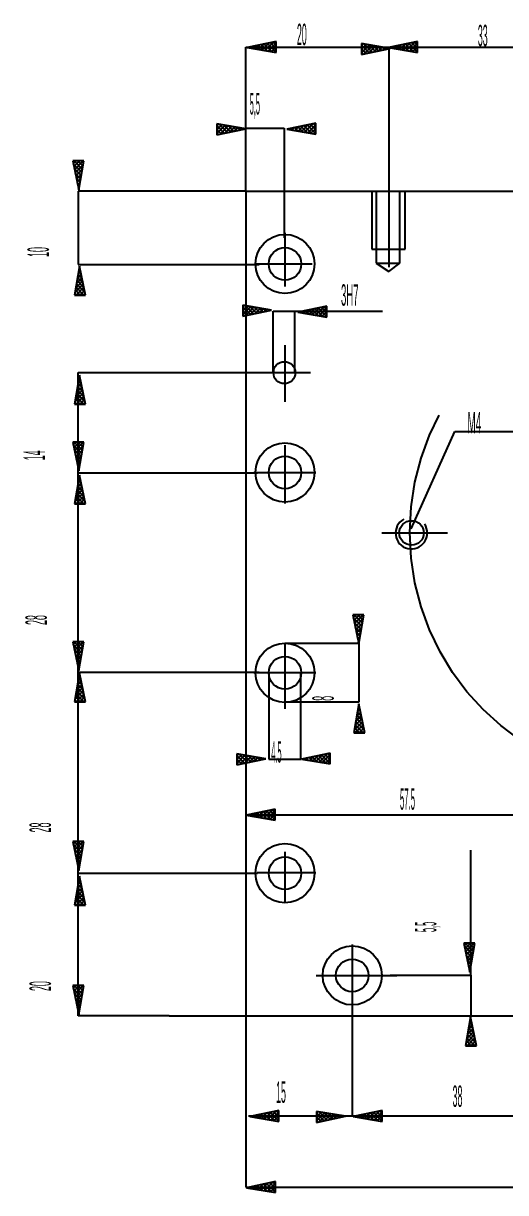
# Model space of a CAD drawing. Extents: x 0.8 to 11.1, y 0.4 to 7.1.
# Drawn here: x 0.78 to 3.44, y 0.62 to 7.06 of the extents above; entities that cross this region are included whole.
import ezdxf

# ---------------------------------------------------------------- set-up
doc = ezdxf.new("R2010")
doc.units = 0
doc.header["$LTSCALE"] = 10
doc.linetypes.add('DASHDOT', pattern=[1, 0.5, -0.25, 0, -0.25])
doc.layers.add('1', color=1, linetype='CONTINUOUS')

msp = doc.modelspace()

# ---------------------------------------------------------------- linework, layer by layer
at = {"layer": '1', "color": 1, "linetype": 'CONTINUOUS'}
for p, q in [((2.1724, 6.9561), (2.0132, 6.9228)), ((2.1724, 6.8957), (2.1724, 6.9561)), ((2.1724, 6.8957), (2.1724, 6.9561)), ((2.9506, 6.9561), (2.7914, 6.9228)), ((2.9506, 6.8957), (2.9506, 6.9561)), ((2.9506, 6.8957), (2.9506, 6.9561)), ((2.0058, 6.4789), (2.0058, 6.9242)), ((2.0058, 6.9242), (2.7939, 6.9242)), ((2.0132, 6.9228), (2.0132, 6.9228)), ((2.0132, 6.9228), (2.1724, 6.8957)), ((2.0256, 6.9207), (2.0217, 6.9246)), ((2.0269, 6.9257), (2.0225, 6.9212)), ((2.0505, 6.9165), (2.0388, 6.9282)), ((2.053, 6.9312), (2.0401, 6.9182)), ((2.0754, 6.9122), (2.0559, 6.9317)), ((2.0791, 6.9366), (2.0578, 6.9152)), ((2.1003, 6.908), (2.073, 6.9353)), ((2.1052, 6.942), (2.0754, 6.9122)), ((2.1252, 6.9037), (2.0901, 6.9389)), ((2.1313, 6.9475), (2.0931, 6.9092)), ((2.1501, 6.8995), (2.1072, 6.9424)), ((2.1574, 6.9529), (2.1107, 6.9062)), ((2.1724, 6.8978), (2.1242, 6.946)), ((2.1724, 6.9473), (2.1283, 6.9032)), ((2.1724, 6.9185), (2.1413, 6.9496)), ((2.1724, 6.9266), (2.146, 6.9002)), ((2.1724, 6.9391), (2.1584, 6.9531)), ((2.1724, 6.906), (2.1636, 6.8972)), ((2.8011, 6.918), (2.6418, 6.9451)), ((2.6418, 6.9451), (2.6418, 6.8847)), ((2.6418, 6.9451), (2.6418, 6.8847)), ((2.6511, 6.9435), (2.6418, 6.9342)), ((2.6688, 6.9405), (2.6418, 6.9136)), ((2.6864, 6.9375), (2.6418, 6.8929)), ((2.6845, 6.8936), (2.6418, 6.9364)), ((2.6418, 6.8847), (2.8011, 6.918)), ((2.6674, 6.8901), (2.6418, 6.9157)), ((2.6503, 6.8865), (2.6418, 6.8951)), ((2.7016, 6.8972), (2.6561, 6.9427)), ((2.704, 6.9345), (2.6575, 6.888)), ((2.7187, 6.9008), (2.681, 6.9384)), ((2.7217, 6.9315), (2.6836, 6.8935)), ((2.7358, 6.9043), (2.7059, 6.9342)), ((2.7393, 6.9285), (2.7097, 6.8989)), ((2.7529, 6.9079), (2.7308, 6.9299)), ((2.757, 6.9255), (2.7358, 6.9043)), ((2.77, 6.9115), (2.7557, 6.9257)), ((2.7746, 6.9225), (2.7619, 6.9098)), ((2.7871, 6.915), (2.7806, 6.9214)), ((2.7923, 6.9195), (2.788, 6.9152)), ((2.7914, 6.9228), (2.7914, 6.9228)), ((2.7914, 6.9228), (2.9506, 6.8957)), ((2.7939, 6.9242), (2.7939, 6.1972)), ((2.7939, 6.9242), (4.0909, 6.9242)), ((2.8038, 6.9207), (2.7999, 6.9246)), ((2.8051, 6.9257), (2.8007, 6.9212)), ((2.8011, 6.918), (2.8011, 6.918)), ((2.8287, 6.9165), (2.817, 6.9282)), ((2.8312, 6.9312), (2.8183, 6.9182)), ((2.8536, 6.9122), (2.8341, 6.9317)), ((2.8573, 6.9366), (2.836, 6.9152)), ((2.8785, 6.908), (2.8512, 6.9353)), ((2.8834, 6.942), (2.8536, 6.9122)), ((2.9034, 6.9037), (2.8683, 6.9389)), ((2.9095, 6.9475), (2.8713, 6.9092)), ((2.9283, 6.8995), (2.8854, 6.9424)), ((2.9356, 6.9529), (2.8889, 6.9062)), ((2.9506, 6.8978), (2.9024, 6.946)), ((2.9506, 6.9473), (2.9065, 6.9032)), ((2.9506, 6.9185), (2.9195, 6.9496)), ((2.9506, 6.9266), (2.9242, 6.9002)), ((2.9506, 6.9391), (2.9366, 6.9531)), ((2.9506, 6.906), (2.9418, 6.8972)), ((2.3906, 6.5069), (2.2313, 6.4737)), ((2.3756, 6.5038), (2.3288, 6.457)), ((2.3906, 6.4899), (2.3766, 6.504)), ((2.3906, 6.4465), (2.3906, 6.5069)), ((2.3906, 6.4465), (2.3906, 6.5069)), ((2.0052, 6.4747), (1.8459, 6.5019)), ((1.8459, 6.5019), (1.8459, 6.4415)), ((1.8459, 6.5019), (1.8459, 6.4415)), ((1.8552, 6.5003), (1.8459, 6.491)), ((1.8729, 6.4973), (1.8459, 6.4703)), ((1.8905, 6.4943), (1.8459, 6.4497)), ((1.8886, 6.4504), (1.8459, 6.4931)), ((1.8459, 6.4415), (2.0052, 6.4747)), ((1.8715, 6.4468), (1.8459, 6.4725)), ((1.8544, 6.4433), (1.8459, 6.4518)), ((1.9057, 6.454), (1.8602, 6.4994)), ((1.9082, 6.4913), (1.8617, 6.4448)), ((1.9228, 6.4575), (1.8851, 6.4952)), ((1.9258, 6.4882), (1.8878, 6.4502)), ((1.9399, 6.4611), (1.91, 6.4909)), ((1.9434, 6.4852), (1.9139, 6.4556)), ((1.957, 6.4646), (1.9349, 6.4867)), ((1.9611, 6.4822), (1.94, 6.4611)), ((1.9741, 6.4682), (1.9599, 6.4824)), ((1.9787, 6.4792), (1.966, 6.4665)), ((1.9912, 6.4718), (1.9848, 6.4782)), ((1.9964, 6.4762), (1.9921, 6.472)), ((2.0052, 6.4747), (2.0052, 6.4747)), ((2.0058, 6.1323), (2.0058, 6.4789)), ((2.0058, 6.4789), (2.2173, 6.4789)), ((2.2173, 6.4789), (2.2173, 5.8758)), ((2.2313, 6.4737), (2.2313, 6.4737)), ((2.2313, 6.4737), (2.3906, 6.4465)), ((2.2437, 6.4716), (2.2398, 6.4755)), ((2.2451, 6.4766), (2.2406, 6.4721)), ((2.2686, 6.4673), (2.2569, 6.479)), ((2.2712, 6.482), (2.2583, 6.4691)), ((2.2935, 6.4631), (2.274, 6.4826)), ((2.2973, 6.4874), (2.2759, 6.4661)), ((2.3185, 6.4588), (2.2911, 6.4862)), ((2.3234, 6.4929), (2.2935, 6.4631)), ((2.3434, 6.4546), (2.3082, 6.4897)), ((2.3495, 6.4983), (2.3112, 6.46)), ((2.3683, 6.4503), (2.3253, 6.4933)), ((2.3906, 6.4486), (2.3424, 6.4968)), ((2.3906, 6.4981), (2.3465, 6.454)), ((2.3906, 6.4693), (2.3595, 6.5004)), ((2.3906, 6.4775), (2.3641, 6.451)), ((2.3906, 6.4568), (2.3818, 6.448)), ((1.1126, 6.2982), (1.0522, 6.2982)), ((1.0522, 6.2982), (1.0854, 6.1389)), ((1.1126, 6.2982), (1.0522, 6.2982)), ((1.0692, 6.2982), (1.0552, 6.2842)), ((1.102, 6.2359), (1.0555, 6.2824)), ((1.0898, 6.2982), (1.0587, 6.2671)), ((1.105, 6.2536), (1.0604, 6.2982)), ((1.099, 6.2183), (1.061, 6.2563)), ((1.1105, 6.2982), (1.0623, 6.25)), ((1.1088, 6.2759), (1.0658, 6.2329)), ((1.1046, 6.251), (1.0694, 6.2158)), ((1.108, 6.2712), (1.0811, 6.2982)), ((1.0854, 6.1389), (1.1126, 6.2982)), ((1.111, 6.2889), (1.1017, 6.2982)), ((1.096, 6.2006), (1.0664, 6.2302)), ((1.093, 6.183), (1.0718, 6.2041)), ((1.1003, 6.2261), (1.073, 6.1987)), ((1.0961, 6.2012), (1.0765, 6.1816)), ((1.09, 6.1654), (1.0773, 6.178)), ((1.0918, 6.1763), (1.0801, 6.1645)), ((1.087, 6.1477), (1.0827, 6.1519)), ((2.0058, 6.1323), (1.083, 6.1323)), ((1.083, 6.1323), (1.083, 5.7274)), ((1.0876, 6.1513), (1.0837, 6.1474)), ((1.0854, 6.1389), (1.0854, 6.1389)), ((2.0058, 6.1323), (2.0058, 2.0284)), ((2.0058, 6.1323), (6.1871, 6.1323)), ((1.0895, 5.7195), (1.0624, 5.5602)), ((1.0996, 5.6713), (1.0776, 5.6493)), ((1.096, 5.6884), (1.0818, 5.6742)), ((1.1033, 5.6535), (1.0819, 5.6749)), ((1.083, 5.7274), (2.0792, 5.7274)), ((1.0979, 5.6796), (1.0849, 5.6926)), ((1.0925, 5.7055), (1.0861, 5.6991)), ((1.0924, 5.7057), (1.0879, 5.7102)), ((1.0895, 5.7195), (1.0895, 5.7195)), ((1.1228, 5.5602), (1.0895, 5.7195)), ((1.1103, 5.6201), (1.0648, 5.5746)), ((1.1067, 5.6371), (1.0691, 5.5995)), ((1.114, 5.5602), (1.0699, 5.6043)), ((1.1139, 5.603), (1.0711, 5.5602)), ((1.1196, 5.5753), (1.0729, 5.622)), ((1.1032, 5.6542), (1.0733, 5.6244)), ((1.1142, 5.6014), (1.0759, 5.6396)), ((1.1087, 5.6274), (1.0789, 5.6573)), ((1.0624, 5.5602), (1.1228, 5.5602)), ((1.0624, 5.5602), (1.1228, 5.5602)), ((1.0727, 5.5602), (1.0639, 5.5691)), ((1.0933, 5.5602), (1.0669, 5.5867)), ((1.1174, 5.5859), (1.0918, 5.5602)), ((1.121, 5.5688), (1.1124, 5.5602)), ((2.1474, 5.4769), (1.9881, 5.504)), ((1.9881, 5.504), (1.9881, 5.4436)), ((1.9881, 5.504), (1.9881, 5.4436)), ((1.9974, 5.5024), (1.9881, 5.4931)), ((2.0151, 5.4994), (1.9881, 5.4725)), ((2.0327, 5.4964), (1.9881, 5.4518)), ((2.0308, 5.4525), (1.9881, 5.4953)), ((1.9881, 5.4436), (2.1474, 5.4769)), ((2.0137, 5.449), (1.9881, 5.4746)), ((2.0479, 5.4561), (2.0024, 5.5016)), ((2.0504, 5.4934), (2.0039, 5.4469)), ((2.065, 5.4597), (2.0273, 5.4973)), ((2.068, 5.4904), (2.03, 5.4524)), ((2.0821, 5.4632), (2.0522, 5.4931)), ((2.0856, 5.4874), (2.0561, 5.4578)), ((2.0992, 5.4668), (2.0771, 5.4888)), ((2.1033, 5.4844), (2.0822, 5.4632)), ((2.1163, 5.4704), (2.1021, 5.4846)), ((2.1209, 5.4814), (2.1082, 5.4687)), ((2.1334, 5.4739), (2.127, 5.4803)), ((2.1386, 5.4784), (2.1343, 5.4741)), ((2.1474, 5.4769), (2.1474, 5.4769)), ((2.4515, 5.4989), (2.2922, 5.4656)), ((2.3321, 5.474), (2.3192, 5.461)), ((2.3545, 5.455), (2.335, 5.4746)), ((2.3582, 5.4794), (2.3368, 5.458)), ((2.3794, 5.4508), (2.352, 5.4781)), ((2.3843, 5.4849), (2.3545, 5.455)), ((2.4043, 5.4465), (2.3691, 5.4817)), ((2.4104, 5.4903), (2.3721, 5.452)), ((2.4292, 5.4423), (2.3862, 5.4853)), ((2.4365, 5.4957), (2.3898, 5.449)), ((2.4515, 5.4406), (2.4033, 5.4888)), ((2.4515, 5.4901), (2.4074, 5.446)), ((2.4515, 5.4613), (2.4204, 5.4924)), ((2.4515, 5.4819), (2.4375, 5.4959)), ((2.4515, 5.4385), (2.4515, 5.4989)), ((2.4515, 5.4385), (2.4515, 5.4989)), ((1.9966, 5.4454), (1.9881, 5.454)), ((2.1563, 5.1324), (2.1563, 5.4721)), ((2.1563, 5.4721), (2.2734, 5.4721)), ((2.2734, 5.4721), (2.2734, 5.1324)), ((2.2734, 5.4721), (2.7578, 5.4721)), ((2.2922, 5.4656), (2.2922, 5.4656)), ((2.2922, 5.4656), (2.4515, 5.4385)), ((2.3047, 5.4635), (2.3008, 5.4674)), ((2.306, 5.4685), (2.3016, 5.4641)), ((2.3296, 5.4593), (2.3179, 5.471)), ((2.4515, 5.4694), (2.4251, 5.443)), ((2.4515, 5.4488), (2.4427, 5.44)), ((1.0895, 5.1188), (1.0624, 4.9595)), ((1.096, 5.0877), (1.0818, 5.0734)), ((1.083, 4.5805), (1.083, 5.1342)), ((1.083, 5.1342), (2.1088, 5.1342)), ((1.0979, 5.0789), (1.0849, 5.0918)), ((1.0925, 5.1048), (1.0861, 5.0983)), ((1.0924, 5.105), (1.0879, 5.1095)), ((1.0895, 5.1188), (1.0895, 5.1188)), ((1.1228, 4.9595), (1.0895, 5.1188)), ((1.1067, 5.0364), (1.0691, 4.9987)), ((1.1032, 5.0535), (1.0733, 5.0236)), ((1.1142, 5.0006), (1.0759, 5.0389)), ((1.0996, 5.0706), (1.0776, 5.0485)), ((1.1087, 5.0267), (1.0789, 5.0565)), ((1.1033, 5.0528), (1.0819, 5.0742)), ((1.0624, 4.9595), (1.1228, 4.9595)), ((1.0624, 4.9595), (1.1228, 4.9595)), ((1.0727, 4.9595), (1.0639, 4.9683)), ((1.1103, 5.0193), (1.0648, 4.9738)), ((1.0933, 4.9595), (1.0669, 4.986)), ((1.114, 4.9595), (1.0699, 5.0036)), ((1.1139, 5.0022), (1.0711, 4.9595)), ((1.1196, 4.9745), (1.0729, 5.0212)), ((1.1174, 4.9851), (1.0918, 4.9595)), ((1.121, 4.968), (1.1124, 4.9595)), ((2.9162, 4.2721), (3.1562, 4.8079)), ((3.1562, 4.8079), (3.7294, 4.8079)), ((1.1126, 4.7505), (1.0522, 4.7505)), ((1.0522, 4.7505), (1.0854, 4.5912)), ((1.1126, 4.7505), (1.0522, 4.7505)), ((1.0692, 4.7505), (1.0552, 4.7365)), ((1.102, 4.6883), (1.0555, 4.7347)), ((1.0898, 4.7505), (1.0587, 4.7194)), ((1.105, 4.7059), (1.0604, 4.7505)), ((1.099, 4.6706), (1.061, 4.7087)), ((1.1105, 4.7505), (1.0623, 4.7023)), ((1.1088, 4.7282), (1.0658, 4.6852)), ((1.1046, 4.7033), (1.0694, 4.6681)), ((1.108, 4.7235), (1.0811, 4.7505)), ((1.0854, 4.5912), (1.1126, 4.7505)), ((1.111, 4.7412), (1.1017, 4.7505)), ((1.096, 4.653), (1.0664, 4.6826)), ((1.093, 4.6353), (1.0718, 4.6565)), ((1.1003, 4.6784), (1.073, 4.651)), ((1.0961, 4.6535), (1.0765, 4.6339)), ((1.09, 4.6177), (1.0773, 4.6304)), ((1.0918, 4.6286), (1.0801, 4.6168)), ((1.087, 4.6), (1.0827, 4.6043)), ((1.083, 3.4829), (1.083, 4.5805)), ((1.083, 4.5805), (2.0693, 4.5805)), ((1.0876, 4.6037), (1.0837, 4.5998)), ((1.0854, 4.5912), (1.0854, 4.5912)), ((1.0895, 4.5689), (1.0624, 4.4097)), ((1.0996, 4.5207), (1.0776, 4.4987)), ((1.096, 4.5378), (1.0818, 4.5236)), ((1.1033, 4.503), (1.0819, 4.5243)), ((1.0979, 4.5291), (1.0849, 4.542)), ((1.0925, 4.5549), (1.0861, 4.5485)), ((1.0924, 4.5552), (1.0879, 4.5596)), ((1.0895, 4.5689), (1.0895, 4.5689)), ((1.1228, 4.4097), (1.0895, 4.5689)), ((1.1103, 4.4695), (1.0648, 4.424)), ((1.1067, 4.4866), (1.0691, 4.4489)), ((1.114, 4.4097), (1.0699, 4.4538)), ((1.1139, 4.4524), (1.0711, 4.4097)), ((1.1196, 4.4247), (1.0729, 4.4714)), ((1.1032, 4.5037), (1.0733, 4.4738)), ((1.1142, 4.4508), (1.0759, 4.4891)), ((1.1087, 4.4769), (1.0789, 4.5067)), ((1.0624, 4.4097), (1.1228, 4.4097)), ((1.0624, 4.4097), (1.1228, 4.4097)), ((1.0727, 4.4097), (1.0639, 4.4185)), ((1.0933, 4.4097), (1.0669, 4.4361)), ((1.1174, 4.4353), (1.0918, 4.4097)), ((1.121, 4.4182), (1.1124, 4.4097)), ((2.6545, 3.7987), (2.5941, 3.7987)), ((2.5941, 3.7987), (2.6273, 3.6394)), ((2.6545, 3.7987), (2.5941, 3.7987)), ((2.611, 3.7987), (2.597, 3.7847)), ((2.6438, 3.7364), (2.5974, 3.7829)), ((2.6317, 3.7987), (2.6006, 3.7676)), ((2.6469, 3.7541), (2.6023, 3.7987)), ((2.6408, 3.7188), (2.6028, 3.7568)), ((2.6523, 3.7987), (2.6041, 3.7505)), ((2.6507, 3.7764), (2.6077, 3.7334)), ((2.6464, 3.7515), (2.6112, 3.7163)), ((2.6499, 3.7717), (2.6229, 3.7987)), ((2.6273, 3.6394), (2.6545, 3.7987)), ((2.6529, 3.7894), (2.6436, 3.7987)), ((2.6378, 3.7011), (2.6082, 3.7307)), ((2.6348, 3.6835), (2.6137, 3.7046)), ((2.6422, 3.7266), (2.6148, 3.6992)), ((2.6379, 3.7016), (2.6184, 3.6821)), ((2.6318, 3.6659), (2.6191, 3.6785)), ((2.6337, 3.6767), (2.6219, 3.665)), ((1.1126, 3.6508), (1.0522, 3.6508)), ((1.0522, 3.6508), (1.0854, 3.4915)), ((1.1126, 3.6508), (1.0522, 3.6508)), ((1.0692, 3.6508), (1.0552, 3.6368)), ((1.102, 3.5886), (1.0555, 3.6351)), ((1.0898, 3.6508), (1.0587, 3.6197)), ((1.105, 3.6062), (1.0604, 3.6508)), ((1.099, 3.5709), (1.061, 3.609)), ((1.1105, 3.6508), (1.0623, 3.6026)), ((1.1088, 3.6285), (1.0658, 3.5855)), ((1.108, 3.6239), (1.0811, 3.6508)), ((1.0854, 3.4915), (1.1126, 3.6508)), ((1.111, 3.6415), (1.1017, 3.6508)), ((2.2195, 3.643), (2.6284, 3.643)), ((2.6288, 3.6482), (2.6246, 3.6524)), ((2.6294, 3.6518), (2.6255, 3.6479)), ((2.6273, 3.6394), (2.6273, 3.6394)), ((2.6284, 3.643), (2.6284, 3.3182)), ((2.6314, 3.6273), (2.6314, 3.6273)), ((1.096, 3.5533), (1.0664, 3.5829)), ((1.1046, 3.6036), (1.0694, 3.5684)), ((1.093, 3.5357), (1.0718, 3.5568)), ((1.1003, 3.5787), (1.073, 3.5514)), ((1.0961, 3.5538), (1.0765, 3.5343)), ((1.0895, 3.4795), (1.0624, 3.3202)), ((1.09, 3.518), (1.0773, 3.5307)), ((1.0918, 3.5289), (1.0801, 3.5172)), ((1.087, 3.5004), (1.0827, 3.5046)), ((1.083, 2.3755), (1.083, 3.4829)), ((1.083, 3.4829), (2.0792, 3.4829)), ((1.0876, 3.504), (1.0837, 3.5001)), ((1.0854, 3.4915), (1.0854, 3.4915)), ((1.0895, 3.4795), (1.0895, 3.4795)), ((1.1228, 3.3202), (1.0895, 3.4795)), ((2.1323, 3.484), (2.1323, 3.0046)), ((2.3089, 3.0046), (2.3089, 3.4818)), ((1.1032, 3.4142), (1.0733, 3.3843)), ((1.0996, 3.4313), (1.0776, 3.4092)), ((1.1087, 3.3874), (1.0789, 3.4172)), ((1.096, 3.4483), (1.0818, 3.4341)), ((1.1033, 3.4135), (1.0819, 3.4349)), ((1.0979, 3.4396), (1.0849, 3.4525)), ((1.0925, 3.4654), (1.0861, 3.459)), ((1.0924, 3.4657), (1.0879, 3.4701)), ((1.1103, 3.38), (1.0648, 3.3345)), ((1.1067, 3.3971), (1.0691, 3.3594)), ((1.114, 3.3202), (1.0699, 3.3643)), ((1.1139, 3.3629), (1.0711, 3.3202)), ((1.1196, 3.3352), (1.0729, 3.3819)), ((1.1142, 3.3613), (1.0759, 3.3996)), ((1.0624, 3.3202), (1.1228, 3.3202)), ((1.0624, 3.3202), (1.1228, 3.3202)), ((1.0727, 3.3202), (1.0639, 3.329)), ((1.0933, 3.3202), (1.0669, 3.3466)), ((1.1174, 3.3458), (1.0918, 3.3202)), ((1.121, 3.3287), (1.1124, 3.3202)), ((2.6284, 3.3182), (2.2195, 3.3182)), ((2.6269, 3.3092), (2.5997, 3.1499)), ((2.6228, 3.3213), (2.6228, 3.3213)), ((2.6298, 3.2952), (2.6234, 3.2888)), ((2.6298, 3.2954), (2.6253, 3.2999)), ((2.6269, 3.3092), (2.6269, 3.3092)), ((2.6601, 3.1499), (2.6269, 3.3092)), ((2.6441, 3.2268), (2.6064, 3.1892)), ((2.6405, 3.2439), (2.6107, 3.2141)), ((2.6516, 3.191), (2.6133, 3.2293)), ((2.637, 3.261), (2.6149, 3.239)), ((2.6461, 3.2171), (2.6163, 3.247)), ((2.6334, 3.2781), (2.6192, 3.2639)), ((2.6407, 3.2432), (2.6193, 3.2646)), ((2.6352, 3.2693), (2.6223, 3.2822)), ((2.6101, 3.1499), (2.6012, 3.1587)), ((2.6477, 3.2097), (2.6022, 3.1643)), ((2.6307, 3.1499), (2.6042, 3.1764)), ((2.6514, 3.1499), (2.6073, 3.194)), ((2.6512, 3.1926), (2.6085, 3.1499)), ((2.657, 3.1649), (2.6103, 3.2117)), ((2.6548, 3.1756), (2.6292, 3.1499)), ((2.6584, 3.1585), (2.6498, 3.1499)), ((2.5997, 3.1499), (2.6601, 3.1499)), ((2.5997, 3.1499), (2.6601, 3.1499)), ((2.1152, 3.0059), (1.9559, 3.0331)), ((1.9559, 3.0331), (1.9559, 2.9727)), ((1.9559, 3.0331), (1.9559, 2.9727)), ((1.9652, 3.0315), (1.9559, 3.0221)), ((1.9829, 3.0285), (1.9559, 3.0015)), ((2.0157, 2.9851), (1.9702, 3.0306)), ((2.0328, 2.9887), (1.9951, 3.0264)), ((2.4708, 3.0381), (2.3115, 3.0049)), ((2.4297, 3.0295), (2.3914, 2.9912)), ((2.4558, 3.0349), (2.409, 2.9882)), ((2.4708, 2.9798), (2.4226, 3.028)), ((2.4708, 3.0293), (2.4267, 2.9852)), ((2.4708, 3.0005), (2.4397, 3.0316)), ((2.4708, 3.0211), (2.4567, 3.0352)), ((2.4708, 2.9777), (2.4708, 3.0381)), ((2.4708, 2.9777), (2.4708, 3.0381)), ((2.0005, 3.0254), (1.9559, 2.9808)), ((1.9986, 2.9816), (1.9559, 3.0243)), ((1.9559, 2.9727), (2.1152, 3.0059)), ((1.9815, 2.978), (1.9559, 3.0036)), ((1.9645, 2.9744), (1.9559, 2.983)), ((2.0182, 3.0224), (1.9717, 2.9759)), ((2.0358, 3.0194), (1.9978, 2.9814)), ((2.0499, 2.9923), (2.02, 3.0221)), ((2.0534, 3.0164), (2.0239, 2.9868)), ((2.067, 2.9958), (2.0449, 3.0179)), ((2.0711, 3.0134), (2.05, 2.9923)), ((2.0841, 2.9994), (2.0699, 3.0136)), ((2.0887, 3.0104), (2.076, 2.9977)), ((2.1012, 3.003), (2.0948, 3.0094)), ((2.1064, 3.0074), (2.1021, 3.0032)), ((2.1152, 3.0059), (2.1152, 3.0059)), ((2.1323, 3.0046), (2.3089, 3.0046)), ((2.3115, 3.0049), (2.3115, 3.0049)), ((2.3115, 3.0049), (2.4708, 2.9777)), ((2.3239, 3.0027), (2.32, 3.0066)), ((2.3253, 3.0077), (2.3208, 3.0033)), ((2.3488, 2.9985), (2.3371, 3.0102)), ((2.3514, 3.0132), (2.3384, 3.0003)), ((2.3737, 2.9942), (2.3542, 3.0138)), ((2.3775, 3.0186), (2.3561, 2.9972)), ((2.3986, 2.99), (2.3713, 3.0173)), ((2.4036, 3.0241), (2.3737, 2.9942)), ((2.4235, 2.9857), (2.3884, 3.0209)), ((2.4485, 2.9815), (2.4055, 3.0245)), ((2.4708, 3.0087), (2.4443, 2.9822)), ((2.4708, 2.988), (2.4619, 2.9792)), ((2.1669, 2.7289), (2.0076, 2.6957)), ((2.0698, 2.6851), (2.0503, 2.7046)), ((2.0736, 2.7095), (2.0522, 2.6881)), ((2.0947, 2.6809), (2.0674, 2.7082)), ((2.0997, 2.7149), (2.0698, 2.6851)), ((2.1196, 2.6766), (2.0845, 2.7118)), ((2.1258, 2.7204), (2.0875, 2.6821)), ((2.1446, 2.6724), (2.1016, 2.7153)), ((2.1519, 2.7258), (2.1051, 2.6791)), ((2.1669, 2.6707), (2.1187, 2.7189)), ((2.1669, 2.7202), (2.1228, 2.6761)), ((2.1669, 2.6913), (2.1358, 2.7225)), ((2.1669, 2.712), (2.1528, 2.726)), ((2.1669, 2.6685), (2.1669, 2.7289)), ((2.1669, 2.6685), (2.1669, 2.7289)), ((4.2883, 2.6961), (2.0023, 2.6961)), ((2.0076, 2.6957), (2.0076, 2.6957)), ((2.0076, 2.6957), (2.1669, 2.6685)), ((2.02, 2.6936), (2.0161, 2.6975)), ((2.0214, 2.6986), (2.0169, 2.6941)), ((2.0449, 2.6894), (2.0332, 2.7011)), ((2.0475, 2.704), (2.0345, 2.6911)), ((2.1669, 2.6995), (2.1404, 2.6731)), ((2.1669, 2.6789), (2.158, 2.67)), ((1.1126, 2.5512), (1.0522, 2.5512)), ((1.0522, 2.5512), (1.0854, 2.3919)), ((1.1126, 2.5512), (1.0522, 2.5512)), ((1.0692, 2.5512), (1.0552, 2.5371)), ((1.102, 2.4889), (1.0555, 2.5354)), ((1.0898, 2.5512), (1.0587, 2.52)), ((1.105, 2.5066), (1.0604, 2.5512)), ((1.1105, 2.5512), (1.0623, 2.503)), ((1.1088, 2.5288), (1.0658, 2.4859)), ((1.108, 2.5242), (1.0811, 2.5512)), ((1.0854, 2.3919), (1.1126, 2.5512)), ((1.111, 2.5418), (1.1017, 2.5512)), ((1.099, 2.4713), (1.061, 2.5093)), ((1.096, 2.4536), (1.0664, 2.4832)), ((1.1046, 2.5039), (1.0694, 2.4688)), ((1.093, 2.436), (1.0718, 2.4571)), ((1.1003, 2.479), (1.073, 2.4517)), ((1.0961, 2.4541), (1.0765, 2.4346)), ((3.2439, 1.8138), (3.2439, 2.5028)), ((1.09, 2.4183), (1.0773, 2.431)), ((1.0918, 2.4292), (1.0801, 2.4175)), ((1.087, 2.4007), (1.0827, 2.4049)), ((1.0876, 2.4043), (1.0837, 2.4004)), ((1.0854, 2.3919), (1.0854, 2.3919)), ((1.0895, 2.3594), (1.0624, 2.2001)), ((1.096, 2.3283), (1.0818, 2.3141)), ((1.083, 1.5902), (1.083, 2.3755)), ((1.083, 2.3755), (2.0693, 2.3755)), ((1.0979, 2.3195), (1.0849, 2.3325)), ((1.0925, 2.3454), (1.0861, 2.339)), ((1.0924, 2.3456), (1.0879, 2.3501)), ((1.0895, 2.3594), (1.0895, 2.3594)), ((1.1228, 2.2001), (1.0895, 2.3594)), ((1.1103, 2.2599), (1.0648, 2.2145)), ((1.1067, 2.277), (1.0691, 2.2394)), ((1.1196, 2.2152), (1.0729, 2.2619)), ((1.1032, 2.2941), (1.0733, 2.2643)), ((1.1142, 2.2412), (1.0759, 2.2795)), ((1.0996, 2.3112), (1.0776, 2.2892)), ((1.1087, 2.2673), (1.0789, 2.2972)), ((1.1033, 2.2934), (1.0819, 2.3148)), ((1.0624, 2.2001), (1.1228, 2.2001)), ((1.0624, 2.2001), (1.1228, 2.2001)), ((1.0727, 2.2001), (1.0639, 2.209)), ((1.0933, 2.2001), (1.0669, 2.2266)), ((1.114, 2.2001), (1.0699, 2.2442)), ((1.1139, 2.2429), (1.0711, 2.2001)), ((1.1174, 2.2258), (1.0918, 2.2001)), ((1.121, 2.2087), (1.1124, 2.2001)), ((2.0058, 2.0284), (2.0058, 1.0352)), ((3.2659, 1.9911), (3.2055, 1.9911)), ((3.2055, 1.9911), (3.2387, 1.8319)), ((3.2659, 1.9911), (3.2055, 1.9911)), ((3.2225, 1.9911), (3.2084, 1.9771)), ((3.2553, 1.9289), (3.2088, 1.9754)), ((3.2431, 1.9911), (3.212, 1.96)), ((3.2583, 1.9465), (3.2137, 1.9911)), ((3.2523, 1.9113), (3.2142, 1.9493)), ((3.2638, 1.9911), (3.2156, 1.9429)), ((3.2621, 1.9688), (3.2191, 1.9259)), ((3.2579, 1.9439), (3.2227, 1.9088)), ((3.2613, 1.9642), (3.2344, 1.9911)), ((3.2387, 1.8319), (3.2659, 1.9911)), ((3.2643, 1.9818), (3.255, 1.9911)), ((3.2493, 1.8936), (3.2197, 1.9232)), ((3.2463, 1.876), (3.2251, 1.8971)), ((3.2536, 1.919), (3.2263, 1.8917)), ((3.2494, 1.8941), (3.2298, 1.8746)), ((3.2433, 1.8583), (3.2306, 1.871)), ((3.2451, 1.8692), (3.2334, 1.8575)), ((2.7995, 1.8138), (3.2439, 1.8138)), ((3.2402, 1.8407), (3.236, 1.8449)), ((3.2409, 1.8443), (3.237, 1.8404)), ((3.2387, 1.8319), (3.2387, 1.8319)), ((3.2439, 1.8138), (3.2439, 1.5911)), ((1.1126, 1.757), (1.0522, 1.757)), ((1.0522, 1.757), (1.0854, 1.5977)), ((1.1126, 1.757), (1.0522, 1.757)), ((1.0692, 1.757), (1.0552, 1.7429)), ((1.102, 1.6947), (1.0555, 1.7412)), ((1.0898, 1.757), (1.0587, 1.7258)), ((1.105, 1.7123), (1.0604, 1.757)), ((1.1105, 1.757), (1.0623, 1.7088)), ((1.108, 1.73), (1.0811, 1.757)), ((1.0854, 1.5977), (1.1126, 1.757)), ((1.111, 1.7476), (1.1017, 1.757)), ((1.099, 1.6771), (1.061, 1.7151)), ((1.1088, 1.7346), (1.0658, 1.6917)), ((1.096, 1.6594), (1.0664, 1.689)), ((1.1046, 1.7097), (1.0694, 1.6746)), ((1.1003, 1.6848), (1.073, 1.6575)), ((2.5921, 1.0406), (2.5921, 1.6932)), ((1.093, 1.6418), (1.0718, 1.6629)), ((1.0961, 1.6599), (1.0765, 1.6404)), ((1.09, 1.6241), (1.0773, 1.6368)), ((1.0918, 1.635), (1.0801, 1.6233)), ((1.087, 1.6065), (1.0827, 1.6107)), ((1.0876, 1.6101), (1.0837, 1.6062)), ((1.5833, 1.5902), (1.083, 1.5902)), ((1.0854, 1.5977), (1.0854, 1.5977)), ((1.5833, 1.5902), (6.1871, 1.5902)), ((3.2428, 1.5856), (3.2157, 1.4263)), ((3.2493, 1.5545), (3.2351, 1.5402)), ((3.2512, 1.5457), (3.2382, 1.5586)), ((3.2458, 1.5716), (3.2393, 1.5651)), ((3.2457, 1.5718), (3.2412, 1.5763)), ((3.2428, 1.5856), (3.2428, 1.5856)), ((3.2761, 1.4263), (3.2428, 1.5856)), ((3.2636, 1.4861), (3.2181, 1.4406)), ((3.26, 1.5032), (3.2223, 1.4655)), ((3.2729, 1.4413), (3.2262, 1.488)), ((3.2565, 1.5203), (3.2266, 1.4904)), ((3.2675, 1.4674), (3.2292, 1.5057)), ((3.2529, 1.5374), (3.2308, 1.5153)), ((3.262, 1.4935), (3.2322, 1.5233)), ((3.2566, 1.5196), (3.2352, 1.541)), ((3.2157, 1.4263), (3.2761, 1.4263)), ((3.2157, 1.4263), (3.2761, 1.4263)), ((3.226, 1.4263), (3.2172, 1.4351)), ((3.2466, 1.4263), (3.2202, 1.4528)), ((3.2673, 1.4263), (3.2232, 1.4704)), ((3.2671, 1.469), (3.2244, 1.4263)), ((3.2707, 1.4519), (3.2451, 1.4263)), ((3.2743, 1.4348), (3.2657, 1.4263)), ((2.0058, 1.0352), (2.0058, 0.6466)), ((2.0204, 1.0406), (2.5921, 1.0406)), ((2.1874, 1.0696), (2.0281, 1.0364)), ((2.0281, 1.0364), (2.0281, 1.0364)), ((2.0281, 1.0364), (2.1874, 1.0092)), ((2.0406, 1.0343), (2.0367, 1.0382)), ((2.0419, 1.0393), (2.0375, 1.0348)), ((2.0655, 1.03), (2.0538, 1.0418)), ((2.068, 1.0447), (2.0551, 1.0318)), ((2.0904, 1.0258), (2.0709, 1.0453)), ((2.0941, 1.0502), (2.0728, 1.0288)), ((2.1153, 1.0215), (2.088, 1.0489)), ((2.1202, 1.0556), (2.0904, 1.0258)), ((2.1402, 1.0173), (2.1051, 1.0525)), ((2.1463, 1.0611), (2.108, 1.0228)), ((2.1651, 1.013), (2.1221, 1.056)), ((2.1724, 1.0665), (2.1257, 1.0198)), ((2.1874, 1.0114), (2.1392, 1.0596)), ((2.1874, 1.0609), (2.1433, 1.0168)), ((2.1874, 1.032), (2.1563, 1.0632)), ((2.1874, 1.0402), (2.161, 1.0138)), ((2.1874, 1.0527), (2.1734, 1.0667)), ((2.1874, 1.0092), (2.1874, 1.0696)), ((2.1874, 1.0092), (2.1874, 1.0696)), ((2.5537, 1.0374), (2.3944, 1.0646)), ((2.3944, 1.0646), (2.3944, 1.0042)), ((2.3944, 1.0646), (2.3944, 1.0042)), ((2.4037, 1.063), (2.3944, 1.0537)), ((2.4213, 1.06), (2.3944, 1.0331)), ((2.439, 1.057), (2.3944, 1.0124)), ((2.4371, 1.0131), (2.3944, 1.0559)), ((2.3944, 1.0042), (2.5537, 1.0374)), ((2.42, 1.0096), (2.3944, 1.0352)), ((2.4542, 1.0167), (2.4087, 1.0622)), ((2.4566, 1.054), (2.4101, 1.0075)), ((2.4713, 1.0203), (2.4336, 1.0579)), ((2.4743, 1.051), (2.4362, 1.0129)), ((2.4884, 1.0238), (2.4585, 1.0537)), ((2.4919, 1.048), (2.4623, 1.0184)), ((2.5055, 1.0274), (2.4834, 1.0494)), ((2.5096, 1.045), (2.4884, 1.0238)), ((2.5226, 1.031), (2.5083, 1.0452)), ((2.5272, 1.042), (2.5145, 1.0293)), ((2.5396, 1.0345), (2.5332, 1.0409)), ((2.5449, 1.0389), (2.5406, 1.0347)), ((2.5537, 1.0374), (2.5537, 1.0374)), ((2.5921, 1.0406), (4.0913, 1.0406)), ((2.7562, 1.0696), (2.5969, 1.0364)), ((2.5969, 1.0364), (2.5969, 1.0364)), ((2.5969, 1.0364), (2.7562, 1.0092)), ((2.6094, 1.0343), (2.6055, 1.0382)), ((2.6107, 1.0393), (2.6063, 1.0348)), ((2.6343, 1.03), (2.6226, 1.0418)), ((2.6368, 1.0447), (2.6239, 1.0318)), ((2.6592, 1.0258), (2.6397, 1.0453)), ((2.6629, 1.0502), (2.6416, 1.0288)), ((2.6841, 1.0215), (2.6568, 1.0489)), ((2.689, 1.0556), (2.6592, 1.0258)), ((2.709, 1.0173), (2.6738, 1.0525)), ((2.7151, 1.0611), (2.6768, 1.0228)), ((2.7339, 1.013), (2.6909, 1.056)), ((2.7412, 1.0665), (2.6945, 1.0198)), ((2.7562, 1.0114), (2.708, 1.0596)), ((2.7562, 1.0609), (2.7121, 1.0168)), ((2.7562, 1.032), (2.7251, 1.0632)), ((2.7562, 1.0402), (2.7298, 1.0138)), ((2.7562, 1.0527), (2.7422, 1.0667)), ((2.7562, 1.0092), (2.7562, 1.0696)), ((2.7562, 1.0092), (2.7562, 1.0696)), ((2.1874, 1.0196), (2.1786, 1.0107)), ((2.4029, 1.006), (2.3944, 1.0145)), ((2.7562, 1.0196), (2.7474, 1.0107)), ((2.0058, 0.6466), (6.186, 0.6466)), ((2.1684, 0.6776), (2.0091, 0.6444)), ((2.0091, 0.6444), (2.0091, 0.6444)), ((2.0091, 0.6444), (2.1684, 0.6172)), ((2.0215, 0.6423), (2.0176, 0.6462)), ((2.0229, 0.6473), (2.0184, 0.6428)), ((2.0464, 0.638), (2.0347, 0.6498)), ((2.049, 0.6527), (2.036, 0.6398)), ((2.0713, 0.6338), (2.0518, 0.6533)), ((2.0751, 0.6582), (2.0537, 0.6368)), ((2.0962, 0.6295), (2.0689, 0.6569)), ((2.1012, 0.6636), (2.0713, 0.6338)), ((2.1211, 0.6253), (2.086, 0.6604)), ((2.1272, 0.6691), (2.089, 0.6308)), ((2.146, 0.621), (2.1031, 0.664)), ((2.1533, 0.6745), (2.1066, 0.6278)), ((2.1684, 0.6194), (2.1202, 0.6676)), ((2.1684, 0.6689), (2.1243, 0.6248)), ((2.1684, 0.64), (2.1372, 0.6711)), ((2.1684, 0.6482), (2.1419, 0.6217)), ((2.1684, 0.6607), (2.1543, 0.6747)), ((2.1684, 0.6172), (2.1684, 0.6776)), ((2.1684, 0.6172), (2.1684, 0.6776)), ((2.1684, 0.6276), (2.1595, 0.6187))]:
    msp.add_line(p, q, dxfattribs=at)
at = {"layer": '1', "color": 1, "linetype": 'DASHDOT'}
for p, q in [((2.7939, 6.2268), (2.7939, 5.7126)), ((2.6995, 6.1322), (2.6995, 5.8131)), ((2.7231, 6.1322), (2.7231, 5.7363)), ((2.8528, 5.7363), (2.8528, 6.1322)), ((2.8823, 5.8131), (2.8823, 6.1322)), ((2.2196, 5.9019), (2.2196, 5.6075)), ((2.6995, 5.8131), (2.8823, 5.8131)), ((2.0586, 5.731), (2.3712, 5.731)), ((2.7231, 5.7363), (2.8528, 5.7363)), ((2.7231, 5.7363), (2.7939, 5.689)), ((2.7939, 5.689), (2.8528, 5.7363)), ((2.2196, 5.2847), (2.2196, 4.9714)), ((2.0681, 5.1328), (2.3617, 5.1328)), ((2.2196, 4.734), (2.2196, 4.4112)), ((2.0491, 4.5821), (2.3901, 4.5821)), ((2.7546, 4.2507), (3.1154, 4.2507)), ((2.2196, 3.6421), (2.2196, 3.2813)), ((2.0491, 3.4807), (2.3901, 3.4807)), ((2.2196, 2.4932), (2.2196, 2.2179)), ((2.0681, 2.3793), (2.3901, 2.3793)), ((2.5912, 1.9832), (2.5912, 1.6224)), ((2.3923, 1.8123), (2.8375, 1.8123))]:
    msp.add_line(p, q, dxfattribs=at)
at = {"layer": '1', "color": 1, "linetype": 'CONTINUOUS'}
for centre, radius in [((2.2211, 5.7313), 0.1628), ((2.2211, 5.7313), 0.0898), ((2.2178, 5.1325), 0.0601), ((2.2211, 4.583), 0.1628), ((2.2211, 4.583), 0.0898), ((2.9181, 4.2501), 0.0674), ((2.2211, 3.4797), 0.1628), ((2.2211, 3.4797), 0.0898), ((2.2211, 2.3764), 0.1628), ((2.2211, 2.3764), 0.0898), ((2.5917, 1.8135), 0.1628), ((2.5917, 1.8135), 0.0898)]:
    msp.add_circle(centre, radius, dxfattribs=at)
at = {"layer": '1', "color": 1, "linetype": 'DASHDOT'}
msp.add_circle((4.2864, 4.252), 1.3779, dxfattribs=at)
at = {"layer": '1', "color": 1, "linetype": 'CONTINUOUS'}
msp.add_arc((2.9172, 4.2491), 0.0872, 118.8705, 394.04889, dxfattribs=at)

# ---------------------------------------------------------------- texts
at = {"layer": '1', "color": 1}
for s, width, p in [('20', 0.308372, (2.2868, 6.9361)), ('33', 0.308372, (3.2832, 6.9302)), ('5,5', 0.256977, (2.0269, 6.5539)), ('3H7', 0.33407, (2.5296, 5.5013)), ('M4', 0.346918, (3.2259, 4.7984)), ('4.5', 0.256977, (2.1457, 2.9851)), ('57.5', 0.269825, (2.8542, 2.7255)), ('15', 0.308372, (2.1721, 1.1116)), ('38', 0.308372, (3.144, 1.0892))]:
    msp.add_text(s, height=0.11811, dxfattribs=dict(at, width=width)).set_placement(p)
for s, height, width, p in [('10', 0.11811, 0.308372, (0.921, 5.77)), ('14', 0.11811, 0.308372, (0.8987, 4.6502)), ('28', 0.11811, 0.308372, (0.9099, 3.7432)), ('8', 0.1181, 0.308372, (2.4899, 3.3256)), ('28', 0.11811, 0.308372, (0.9322, 2.601)), ('5,5', 0.11811, 0.256977, (3.0546, 2.0523)), ('20', 0.11811, 0.308372, (0.9322, 1.7275))]:
    msp.add_text(s, height=height, rotation=90, dxfattribs=dict(at, width=width)).set_placement(p)

doc.saveas('drawing.dxf')
